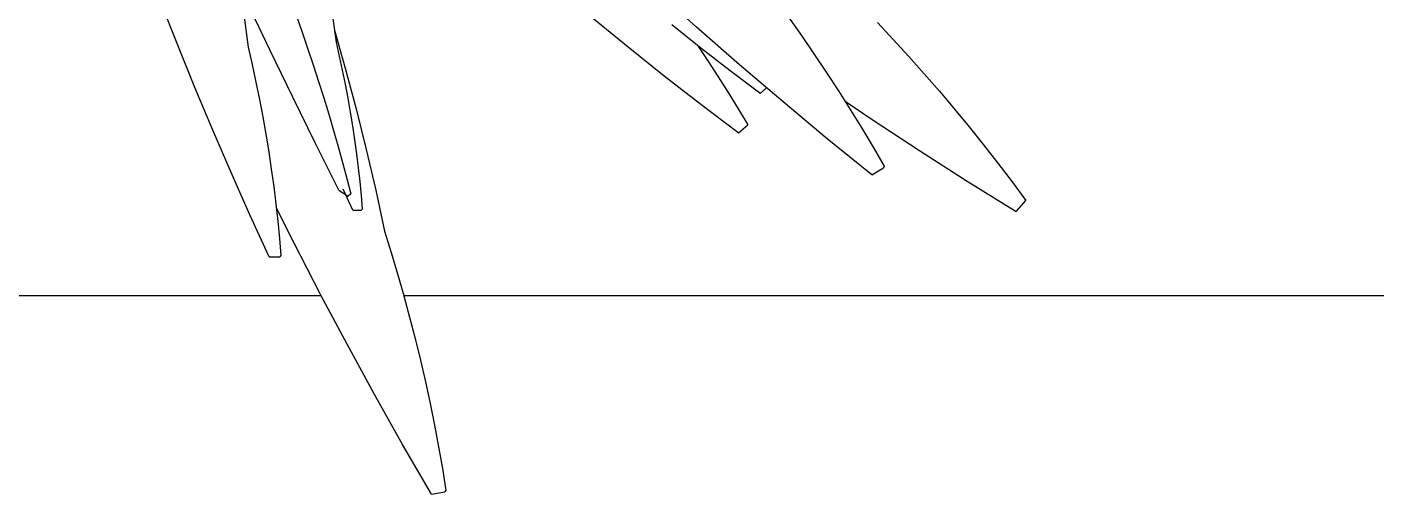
# Model space of a CAD drawing. Header units: metres. Extents: x 244.4 to 340.3, y -4.1 to 64.3.
# Drawn here: x 246.773 to 247.363, y 40.301 to 40.505 of the extents above; entities that cross this region are included whole.
import ezdxf

# ---------------------------------------------------------------- set-up
doc = ezdxf.new("R2010")
doc.units = ezdxf.units.M
doc.layers.add('Edges', color=7, linetype='Continuous')

msp = doc.modelspace()

# ---------------------------------------------------------------- linework, layer by layer
at = {"layer": 'Edges'}
for p, q in [((247.06578, 40.50463), (247.04722, 40.52129)), ((246.83904, 40.49681), (246.83172, 40.51548)), ((246.86794, 40.51021), (246.86989, 40.4959)), ((246.87946, 40.49436), (246.86981, 40.51455)), ((246.8907, 40.51032), (246.89331, 40.50288)), ((246.90669, 40.50949), (246.90825, 40.49803)), ((247.0358, 40.49589), (247.02013, 40.50878)), ((247.06758, 40.49549), (247.05489, 40.50564)), ((247.08456, 40.48817), (247.06578, 40.50463)), ((247.10592, 40.509), (247.11154, 40.50104)), ((247.14477, 40.50661), (247.15167, 40.49924)), ((246.89331, 40.50288), (246.89583, 40.4955)), ((246.90754, 40.50326), (246.91225, 40.48669)), ((246.90825, 40.49803), (246.90963, 40.49193)), ((247.11154, 40.50104), (247.11705, 40.49303)), ((247.15167, 40.49924), (247.15849, 40.49178)), ((246.84658, 40.47819), (246.83904, 40.49681)), ((246.86989, 40.4959), (246.87162, 40.48828)), ((246.8893, 40.47409), (246.87946, 40.49436)), ((246.89583, 40.4955), (246.89827, 40.48817)), ((247.05165, 40.48322), (247.0358, 40.49589)), ((247.06626, 40.49654), (247.07071, 40.48988)), ((247.0804, 40.48552), (247.06758, 40.49549)), ((247.11705, 40.49303), (247.12244, 40.48496)), ((246.87162, 40.48828), (246.87325, 40.48066)), ((246.89827, 40.48817), (246.90062, 40.4809)), ((246.90963, 40.49193), (246.91094, 40.48583)), ((246.91225, 40.48669), (246.91699, 40.46894)), ((247.07071, 40.48988), (247.07519, 40.48297)), ((247.10357, 40.47192), (247.08456, 40.48817)), ((247.15849, 40.49178), (247.16521, 40.48423)), ((246.87325, 40.48066), (246.87478, 40.47305)), ((246.90062, 40.4809), (246.90289, 40.47369)), ((246.91094, 40.48583), (246.91217, 40.47973)), ((247.06765, 40.47077), (247.05165, 40.48322)), ((247.07519, 40.48297), (247.07958, 40.47601)), ((247.09335, 40.47572), (247.0804, 40.48552)), ((247.12244, 40.48496), (247.12772, 40.47684)), ((247.16521, 40.48423), (247.17184, 40.47659)), ((246.85436, 40.45962), (246.84658, 40.47819)), ((246.91217, 40.47973), (246.91332, 40.47363)), ((247.07958, 40.47601), (247.08388, 40.46899)), ((247.09335, 40.47572), (247.09359, 40.47567)), ((247.09359, 40.47567), (247.09637, 40.47807)), ((247.12772, 40.47684), (247.13288, 40.46866)), ((247.17184, 40.47659), (247.17838, 40.46886)), ((246.87478, 40.47305), (246.87622, 40.46543)), ((246.89932, 40.45375), (246.8893, 40.47409)), ((246.90289, 40.47369), (246.90507, 40.46654)), ((246.91332, 40.47363), (246.91439, 40.46753)), ((246.91699, 40.46894), (246.92143, 40.45115)), ((247.08382, 40.45854), (247.06765, 40.47077)), ((247.08388, 40.46899), (247.08809, 40.4619)), ((247.1228, 40.45588), (247.10357, 40.47192)), ((247.14248, 40.46415), (247.13067, 40.47217)), ((247.13288, 40.46866), (247.13793, 40.46043)), ((247.17838, 40.46886), (247.18483, 40.46104)), ((246.87622, 40.46543), (246.87756, 40.45782)), ((246.90507, 40.46654), (246.90716, 40.45945)), ((246.91439, 40.46753), (246.91539, 40.46144)), ((247.16314, 40.45052), (247.14248, 40.46415)), ((246.86235, 40.4411), (246.85436, 40.45962)), ((246.87756, 40.45782), (246.8788, 40.45021)), ((246.90716, 40.45945), (246.90917, 40.45241)), ((246.91539, 40.46144), (246.9163, 40.45535)), ((247.08382, 40.45854), (247.08412, 40.45849)), ((247.08412, 40.45849), (247.08809, 40.4619)), ((247.13793, 40.46043), (247.14286, 40.45215)), ((247.18483, 40.46104), (247.19117, 40.45313)), ((246.90952, 40.43333), (246.89932, 40.45375)), ((246.90917, 40.45241), (246.91109, 40.44545)), ((246.9163, 40.45535), (246.91714, 40.44927)), ((246.92143, 40.45115), (246.92558, 40.43332)), ((247.14225, 40.44005), (247.1228, 40.45588)), ((247.14286, 40.45215), (247.14767, 40.44382)), ((247.19117, 40.45313), (247.19742, 40.44514)), ((246.8788, 40.45021), (246.87994, 40.44262)), ((246.91109, 40.44545), (246.91292, 40.43854)), ((246.91714, 40.44927), (246.9179, 40.4432)), ((247.18396, 40.43718), (247.16314, 40.45052)), ((247.19742, 40.44514), (247.20358, 40.43706)), ((246.87057, 40.42264), (246.86235, 40.4411)), ((246.87994, 40.44262), (246.88099, 40.43503)), ((246.9179, 40.4432), (246.91858, 40.43713)), ((247.14225, 40.44005), (247.14744, 40.4431)), ((247.14767, 40.44382), (247.14744, 40.4431)), ((246.88099, 40.43503), (246.88194, 40.42744)), ((246.90952, 40.43333), (246.91352, 40.43083)), ((246.91556, 40.42461), (246.91135, 40.43378)), ((246.91292, 40.43854), (246.91467, 40.43171)), ((246.91858, 40.43713), (246.91918, 40.43108)), ((246.92558, 40.43332), (246.92942, 40.41548)), ((247.20493, 40.42414), (247.18396, 40.43718)), ((247.20358, 40.43706), (247.20963, 40.4289)), ((246.88194, 40.42744), (246.88278, 40.41987)), ((246.91467, 40.43171), (246.91352, 40.43083)), ((246.91918, 40.43108), (246.9197, 40.42504)), ((247.20546, 40.42426), (247.20963, 40.4289)), ((246.87901, 40.40424), (246.87057, 40.42264)), ((246.88988, 40.41025), (246.88213, 40.42575)), ((246.91556, 40.42461), (246.91925, 40.42462)), ((246.9197, 40.42504), (246.91925, 40.42462)), ((247.20493, 40.42414), (247.20546, 40.42426)), ((246.88278, 40.41987), (246.88353, 40.41232)), ((246.92942, 40.41548), (246.93235, 40.40612)), ((246.88353, 40.41232), (246.88418, 40.40477)), ((246.90131, 40.38808), (246.88988, 40.41025)), ((246.87901, 40.40424), (246.88363, 40.40426)), ((246.88418, 40.40477), (246.88363, 40.40426)), ((246.93235, 40.40612), (246.93515, 40.39674)), ((246.93515, 40.39674), (246.93783, 40.38734)), ((246.90175, 40.38724), (246.73564, 40.38724)), ((246.90175, 40.38724), (246.90131, 40.38808)), ((246.91302, 40.36603), (246.90175, 40.38724)), ((246.93783, 40.38734), (246.93786, 40.38724)), ((248.28888, 40.38724), (246.93786, 40.38724)), ((246.93786, 40.38724), (246.94039, 40.37792)), ((246.94039, 40.37792), (246.94282, 40.36848)), ((246.94282, 40.36848), (246.94512, 40.35904)), ((246.92502, 40.34408), (246.91302, 40.36603)), ((246.94512, 40.35904), (246.94729, 40.34958)), ((246.94729, 40.34958), (246.94934, 40.34011)), ((246.9373, 40.32226), (246.92502, 40.34408)), ((246.94934, 40.34011), (246.95127, 40.33063)), ((246.95127, 40.33063), (246.95306, 40.32114)), ((246.94987, 40.30056), (246.9373, 40.32226)), ((246.95306, 40.32114), (246.95473, 40.31165)), ((246.95473, 40.31165), (246.95626, 40.30216)), ((246.94987, 40.30056), (246.95579, 40.30157)), ((246.95626, 40.30216), (246.95579, 40.30157))]:
    msp.add_line(p, q, dxfattribs=at)

doc.saveas('drawing.dxf')
